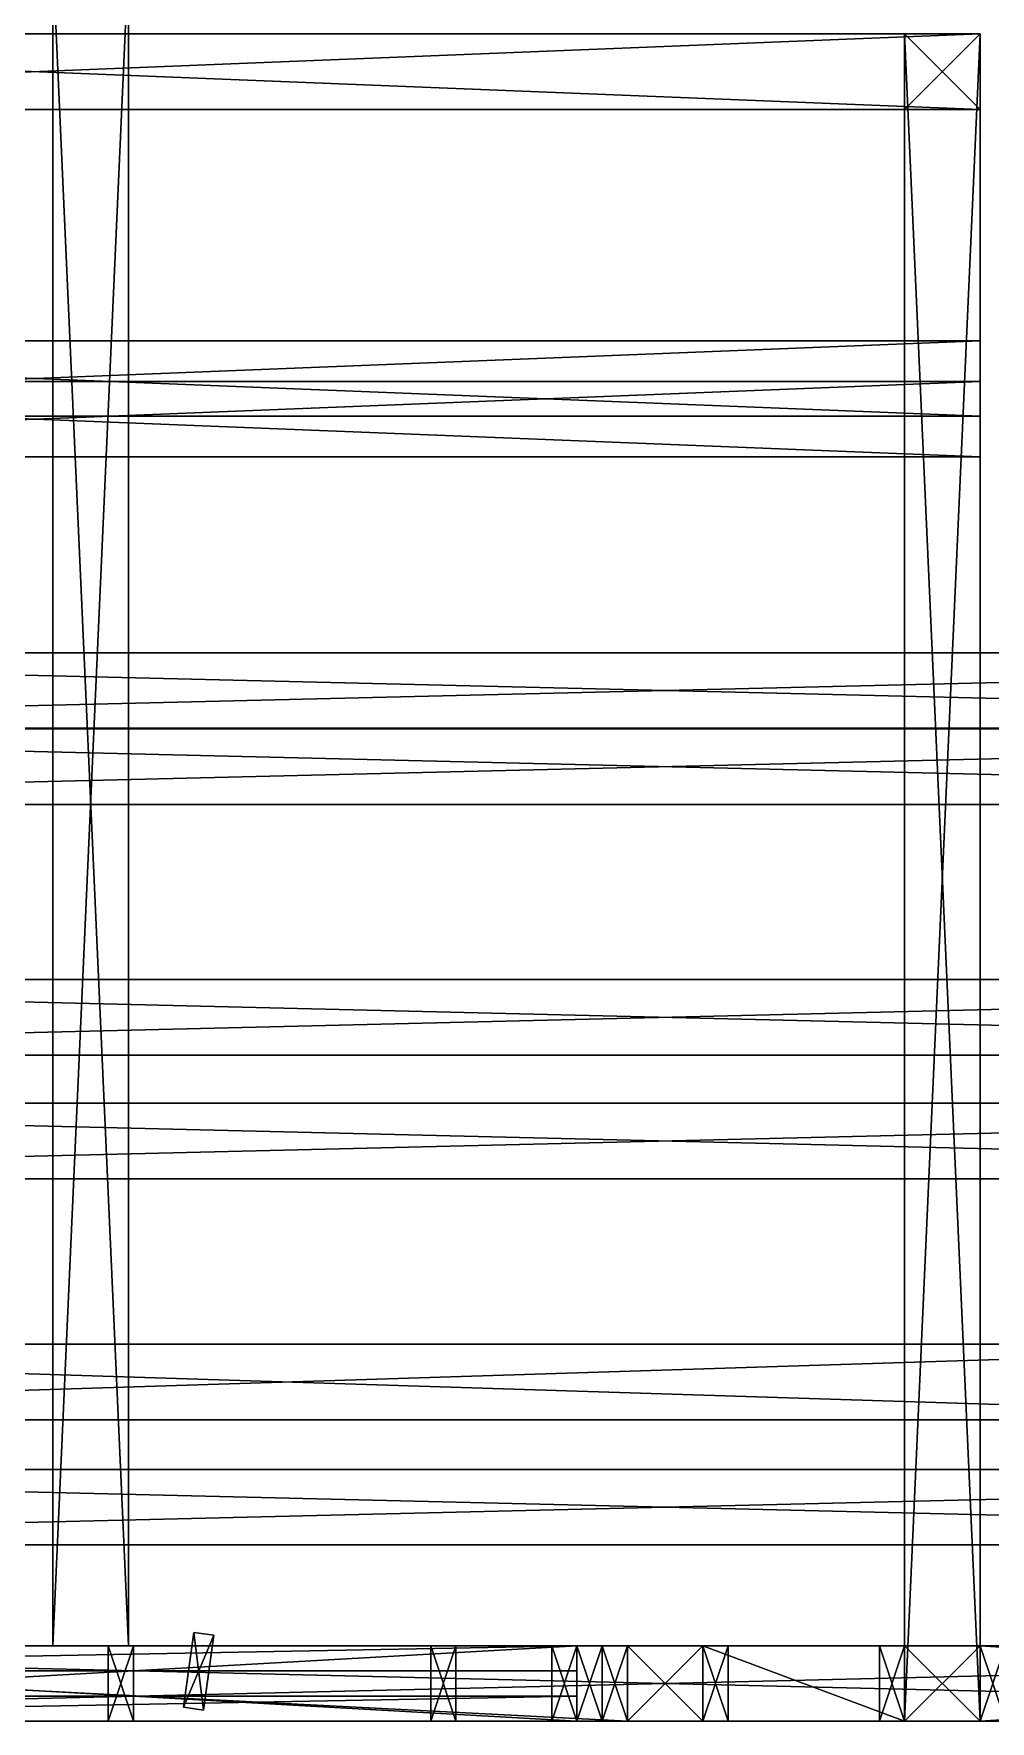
# Model space of a CAD drawing. Extents: x 18 to 6268, y -2472 to 1100.
# Drawn here: x 1890 to 3788, y -2400 to 950 of the extents above; entities that cross this region are included whole.
import ezdxf

# ---------------------------------------------------------------- set-up
doc = ezdxf.new("R2010")
doc.units = 0
doc.header["$MEASUREMENT"] = 0
doc.layers.get('0').update_dxf_attribs({"color": 13, "linetype": 'CONTINUOUS'})

# ---------------------------------------------------------------- blocks, each defined once
blk = doc.blocks.new('_____150_150_6250')
at = {"color": 57}
for p, q in [((6250, 150, 150), (0, 150, 150)), ((6250, 150), (0, 150)), ((6250, 0, 150), (0, 0, 150)), ((6250, 0), (0, 0))]:
    blk.add_line(p, q, dxfattribs=at)
mesh = blk.add_polyface(dxfattribs=at)
corners = [(6250, 150), (0, 0), (0, 150), (6250, 0)]
mesh.append_faces([[corners[k] for k in face] for face in [(0, 1, 2), (1, 0, 3)]], dxfattribs={"vtx0": -1, "color": 57})
mesh = blk.add_polyface(dxfattribs=at)
corners = [(6250, 0, 150), (0, 150, 150), (0, 0, 150), (6250, 150, 150)]
mesh.append_faces([[corners[k] for k in face] for face in [(0, 1, 2), (1, 0, 3)]], dxfattribs={"vtx0": -1, "color": 57})
mesh = blk.add_polyface(dxfattribs=at)
corners = [(0, 150, 150), (6250, 150), (0, 150), (6250, 150, 150)]
mesh.append_faces([[corners[k] for k in face] for face in [(0, 1, 2), (1, 0, 3)]], dxfattribs={"vtx0": -1, "color": 57})
mesh = blk.add_polyface(dxfattribs=at)
corners = [(6250, 0), (0, 0, 150), (0, 0), (6250, 0, 150)]
mesh.append_faces([[corners[k] for k in face] for face in [(0, 1, 2), (1, 0, 3)]], dxfattribs={"vtx0": -1, "color": 57})
blk = doc.blocks.new('GROUP_3')
at = {"color": 57}
for p, q in [((0, 0), (0, 150)), ((0, 0, 3050), (0, 150, 3050)), ((0, 150), (0, 150, 3050)), ((0, 150, 3050), (150, 150, 3050)), ((0, 150), (150, 150)), ((150, 150, 3050), (150, 0, 3050)), ((150, 150), (150, 150, 3050)), ((150, 150), (150, 0)), ((0, 0), (0, 0, 3050)), ((150, 0, 3050), (0, 0, 3050)), ((150, 0), (0, 0)), ((150, 0), (150, 0, 3050))]:
    blk.add_line(p, q, dxfattribs=at)
mesh = blk.add_polyface(dxfattribs=at)
corners = [(0, 150, 3050), (0, 0), (0, 0, 3050), (0, 150)]
mesh.append_faces([[corners[k] for k in face] for face in [(0, 1, 2), (1, 0, 3)]], dxfattribs={"vtx0": -1, "color": 57})
mesh = blk.add_polyface(dxfattribs=at)
corners = [(150, 0, 3050), (0, 150, 3050), (0, 0, 3050), (150, 150, 3050)]
mesh.append_faces([[corners[k] for k in face] for face in [(0, 1, 2), (1, 0, 3)]], dxfattribs={"vtx0": -1, "color": 57})
mesh = blk.add_polyface(dxfattribs=at)
corners = [(0, 150, 3050), (150, 150), (0, 150), (150, 150, 3050)]
mesh.append_faces([[corners[k] for k in face] for face in [(0, 1, 2), (1, 0, 3)]], dxfattribs={"vtx0": -1, "color": 57})
mesh = blk.add_polyface(dxfattribs=at)
corners = [(150, 150), (0, 0), (0, 150), (150, 0)]
mesh.append_faces([[corners[k] for k in face] for face in [(0, 1, 2), (1, 0, 3)]], dxfattribs={"vtx0": -1, "color": 57})
mesh = blk.add_polyface(dxfattribs=at)
corners = [(150, 150), (150, 0, 3050), (150, 0), (150, 150, 3050)]
mesh.append_faces([[corners[k] for k in face] for face in [(0, 1, 2), (1, 0, 3)]], dxfattribs={"vtx0": -1, "color": 57})
mesh = blk.add_polyface(dxfattribs=at)
corners = [(150, 0, 3050), (0, 0), (150, 0), (0, 0, 3050)]
mesh.append_faces([[corners[k] for k in face] for face in [(0, 1, 2), (1, 0, 3)]], dxfattribs={"vtx0": -1, "color": 57})
blk = doc.blocks.new('GROUP_6')
at = {"color": 57}
for p, q in [((0, 0), (0, 150)), ((0, 0, 3350), (0, 150, 3350)), ((0, 150), (0, 150, 3350)), ((0, 150), (150, 150)), ((0, 150, 3350), (150, 150, 3350)), ((150, 150), (150, 0)), ((150, 150), (150, 150, 3350)), ((150, 150, 3350), (150, 0, 3350)), ((150, 0), (0, 0)), ((150, 0, 3350), (0, 0, 3350)), ((0, 0), (0, 0, 3350)), ((150, 0), (150, 0, 3350))]:
    blk.add_line(p, q, dxfattribs=at)
mesh = blk.add_polyface(dxfattribs=at)
corners = [(0, 150, 3350), (0, 0), (0, 0, 3350), (0, 150)]
mesh.append_faces([[corners[k] for k in face] for face in [(0, 1, 2), (1, 0, 3)]], dxfattribs={"vtx0": -1, "color": 57})
mesh = blk.add_polyface(dxfattribs=at)
corners = [(0, 150, 3350), (150, 150), (0, 150), (150, 150, 3350)]
mesh.append_faces([[corners[k] for k in face] for face in [(0, 1, 2), (1, 0, 3)]], dxfattribs={"vtx0": -1, "color": 57})
mesh = blk.add_polyface(dxfattribs=at)
corners = [(150, 0, 3350), (0, 150, 3350), (0, 0, 3350), (150, 150, 3350)]
mesh.append_faces([[corners[k] for k in face] for face in [(0, 1, 2), (1, 0, 3)]], dxfattribs={"vtx0": -1, "color": 57})
mesh = blk.add_polyface(dxfattribs=at)
corners = [(150, 150), (0, 0), (0, 150), (150, 0)]
mesh.append_faces([[corners[k] for k in face] for face in [(0, 1, 2), (1, 0, 3)]], dxfattribs={"vtx0": -1, "color": 57})
mesh = blk.add_polyface(dxfattribs=at)
corners = [(150, 150), (150, 0, 3350), (150, 0), (150, 150, 3350)]
mesh.append_faces([[corners[k] for k in face] for face in [(0, 1, 2), (1, 0, 3)]], dxfattribs={"vtx0": -1, "color": 57})
mesh = blk.add_polyface(dxfattribs=at)
corners = [(150, 0, 3350), (0, 0), (150, 0), (0, 0, 3350)]
mesh.append_faces([[corners[k] for k in face] for face in [(0, 1, 2), (1, 0, 3)]], dxfattribs={"vtx0": -1, "color": 57})
blk = doc.blocks.new('GROUP_5')
at = {"color": 57}
for p, q in [((0, 150, 3050), (50, 150, 3050)), ((0, 150), (50, 150)), ((0, 150), (0, 150, 3050)), ((0, 0), (0, 150)), ((0, 0, 3050), (0, 150, 3050)), ((50, 150), (50, 0)), ((50, 150), (50, 150, 3050)), ((50, 150, 3050), (50, 0, 3050)), ((50, 0), (0, 0)), ((0, 0), (0, 0, 3050)), ((50, 0, 3050), (0, 0, 3050)), ((50, 0), (50, 0, 3050))]:
    blk.add_line(p, q, dxfattribs=at)
mesh = blk.add_polyface(dxfattribs=at)
corners = [(50, 150), (0, 0), (0, 150), (50, 0)]
mesh.append_faces([[corners[k] for k in face] for face in [(0, 1, 2), (1, 0, 3)]], dxfattribs={"vtx0": -1, "color": 57})
mesh = blk.add_polyface(dxfattribs=at)
corners = [(0, 150, 3050), (50, 150), (0, 150), (50, 150, 3050)]
mesh.append_faces([[corners[k] for k in face] for face in [(0, 1, 2), (1, 0, 3)]], dxfattribs={"vtx0": -1, "color": 57})
mesh = blk.add_polyface(dxfattribs=at)
corners = [(50, 0, 3050), (0, 150, 3050), (0, 0, 3050), (50, 150, 3050)]
mesh.append_faces([[corners[k] for k in face] for face in [(0, 1, 2), (1, 0, 3)]], dxfattribs={"vtx0": -1, "color": 57})
mesh = blk.add_polyface(dxfattribs=at)
corners = [(0, 150, 3050), (0, 0), (0, 0, 3050), (0, 150)]
mesh.append_faces([[corners[k] for k in face] for face in [(0, 1, 2), (1, 0, 3)]], dxfattribs={"vtx0": -1, "color": 57})
mesh = blk.add_polyface(dxfattribs=at)
corners = [(50, 150), (50, 0, 3050), (50, 0), (50, 150, 3050)]
mesh.append_faces([[corners[k] for k in face] for face in [(0, 1, 2), (1, 0, 3)]], dxfattribs={"vtx0": -1, "color": 57})
mesh = blk.add_polyface(dxfattribs=at)
corners = [(50, 0, 3050), (0, 0), (50, 0), (0, 0, 3050)]
mesh.append_faces([[corners[k] for k in face] for face in [(0, 1, 2), (1, 0, 3)]], dxfattribs={"vtx0": -1, "color": 57})
blk = doc.blocks.new('GROUP_4')
at = {"color": 57}
for p, q in [((150, 2350, 150), (0, 2350, 150)), ((0, 0, 150), (0, 2350, 150)), ((0, 2350, 150), (0, 2350)), ((0, 0), (0, 2350)), ((0, 2350), (150, 2350)), ((150, 0), (150, 2350)), ((150, 2350), (150, 2350, 150)), ((150, 0, 150), (150, 2350, 150)), ((150, 0, 150), (0, 0, 150)), ((0, 0, 150), (0, 0)), ((0, 0), (150, 0)), ((150, 0), (150, 0, 150))]:
    blk.add_line(p, q, dxfattribs=at)
mesh = blk.add_polyface(dxfattribs=at)
corners = [(150, 0, 150), (0, 2350, 150), (0, 0, 150), (150, 2350, 150)]
mesh.append_faces([[corners[k] for k in face] for face in [(0, 1, 2), (1, 0, 3)]], dxfattribs={"vtx0": -1, "color": 57})
mesh = blk.add_polyface(dxfattribs=at)
corners = [(0, 2350, 150), (0, 0), (0, 0, 150), (0, 2350)]
mesh.append_faces([[corners[k] for k in face] for face in [(0, 1, 2), (1, 0, 3)]], dxfattribs={"vtx0": -1, "color": 57})
mesh = blk.add_polyface(dxfattribs=at)
corners = [(150, 2350), (0, 0), (0, 2350), (150, 0)]
mesh.append_faces([[corners[k] for k in face] for face in [(0, 1, 2), (1, 0, 3)]], dxfattribs={"vtx0": -1, "color": 57})
mesh = blk.add_polyface(dxfattribs=at)
corners = [(0, 2350, 150), (150, 2350), (0, 2350), (150, 2350, 150)]
mesh.append_faces([[corners[k] for k in face] for face in [(0, 1, 2), (1, 0, 3)]], dxfattribs={"vtx0": -1, "color": 57})
mesh = blk.add_polyface(dxfattribs=at)
corners = [(150, 0), (150, 2350, 150), (150, 0, 150), (150, 2350)]
mesh.append_faces([[corners[k] for k in face] for face in [(0, 1, 2), (1, 0, 3)]], dxfattribs={"vtx0": -1, "color": 57})
mesh = blk.add_polyface(dxfattribs=at)
corners = [(150, 0, 150), (0, 0), (150, 0), (0, 0, 150)]
mesh.append_faces([[corners[k] for k in face] for face in [(0, 1, 2), (1, 0, 3)]], dxfattribs={"vtx0": -1, "color": 57})
blk = doc.blocks.new('GROUP_7')
at = {"color": 57}
for p, q in [((0, 150, 150), (2900, 150, 150)), ((0, 150), (0, 0)), ((0, 150, 150), (0, 150)), ((0, 150), (2900, 150)), ((0, 0, 150), (0, 150, 150)), ((2900, 150), (2900, 0)), ((2900, 0, 150), (2900, 150, 150)), ((2900, 150, 150), (2900, 150)), ((0, 0, 150), (2900, 0, 150)), ((0, 0), (2900, 0)), ((0, 0), (0, 0, 150)), ((2900, 0), (2900, 0, 150))]:
    blk.add_line(p, q, dxfattribs=at)
mesh = blk.add_polyface(dxfattribs=at)
corners = [(0, 150), (2900, 0), (0, 0), (2900, 150)]
mesh.append_faces([[corners[k] for k in face] for face in [(0, 1, 2), (1, 0, 3)]], dxfattribs={"vtx0": -1, "color": 57})
mesh = blk.add_polyface(dxfattribs=at)
corners = [(2900, 0, 150), (0, 150, 150), (0, 0, 150), (2900, 150, 150)]
mesh.append_faces([[corners[k] for k in face] for face in [(0, 1, 2), (1, 0, 3)]], dxfattribs={"vtx0": -1, "color": 57})
mesh = blk.add_polyface(dxfattribs=at)
corners = [(0, 150, 150), (0, 0), (0, 0, 150), (0, 150)]
mesh.append_faces([[corners[k] for k in face] for face in [(0, 1, 2), (1, 0, 3)]], dxfattribs={"vtx0": -1, "color": 57})
mesh = blk.add_polyface(dxfattribs=at)
corners = [(0, 150, 150), (2900, 150), (0, 150), (2900, 150, 150)]
mesh.append_faces([[corners[k] for k in face] for face in [(0, 1, 2), (1, 0, 3)]], dxfattribs={"vtx0": -1, "color": 57})
mesh = blk.add_polyface(dxfattribs=at)
corners = [(2900, 150), (2900, 0, 150), (2900, 0), (2900, 150, 150)]
mesh.append_faces([[corners[k] for k in face] for face in [(0, 1, 2), (1, 0, 3)]], dxfattribs={"vtx0": -1, "color": 57})
mesh = blk.add_polyface(dxfattribs=at)
corners = [(2900, 0), (0, 0, 150), (0, 0), (2900, 0, 150)]
mesh.append_faces([[corners[k] for k in face] for face in [(0, 1, 2), (1, 0, 3)]], dxfattribs={"vtx0": -1, "color": 57})
blk = doc.blocks.new('GROUP_8')
at = {"color": 57}
for p, q in [((0, 150, 150), (400, 150, 150)), ((0, 150, 150), (0, 150)), ((0, 150), (400, 150)), ((0, 0, 150), (0, 150, 150)), ((0, 150), (0, 0)), ((400, 150), (400, 0)), ((400, 150, 150), (400, 150)), ((400, 0, 150), (400, 150, 150)), ((0, 0), (400, 0)), ((0, 0, 150), (400, 0, 150)), ((0, 0), (0, 0, 150)), ((400, 0), (400, 0, 150))]:
    blk.add_line(p, q, dxfattribs=at)
mesh = blk.add_polyface(dxfattribs=at)
corners = [(0, 150, 150), (400, 150), (0, 150), (400, 150, 150)]
mesh.append_faces([[corners[k] for k in face] for face in [(0, 1, 2), (1, 0, 3)]], dxfattribs={"vtx0": -1, "color": 57})
mesh = blk.add_polyface(dxfattribs=at)
corners = [(400, 0, 150), (0, 150, 150), (0, 0, 150), (400, 150, 150)]
mesh.append_faces([[corners[k] for k in face] for face in [(0, 1, 2), (1, 0, 3)]], dxfattribs={"vtx0": -1, "color": 57})
mesh = blk.add_polyface(dxfattribs=at)
corners = [(0, 150, 150), (0, 0), (0, 0, 150), (0, 150)]
mesh.append_faces([[corners[k] for k in face] for face in [(0, 1, 2), (1, 0, 3)]], dxfattribs={"vtx0": -1, "color": 57})
mesh = blk.add_polyface(dxfattribs=at)
corners = [(0, 150), (400, 0), (0, 0), (400, 150)]
mesh.append_faces([[corners[k] for k in face] for face in [(0, 1, 2), (1, 0, 3)]], dxfattribs={"vtx0": -1, "color": 57})
mesh = blk.add_polyface(dxfattribs=at)
corners = [(400, 150), (400, 0, 150), (400, 0), (400, 150, 150)]
mesh.append_faces([[corners[k] for k in face] for face in [(0, 1, 2), (1, 0, 3)]], dxfattribs={"vtx0": -1, "color": 57})
mesh = blk.add_polyface(dxfattribs=at)
corners = [(400, 0), (0, 0, 150), (0, 0), (400, 0, 150)]
mesh.append_faces([[corners[k] for k in face] for face in [(0, 1, 2), (1, 0, 3)]], dxfattribs={"vtx0": -1, "color": 57})
blk = doc.blocks.new('GROUP_11')
at = {"color": 57}
for p, q in [((0, 0, 4100), (0, 150, 4100)), ((0, 150), (0, 150, 4100)), ((0, 0), (0, 150)), ((0, 150, 4100), (150, 150, 4100)), ((0, 150), (150, 150)), ((150, 150), (150, 0)), ((150, 150, 4100), (150, 0, 4100)), ((150, 150), (150, 150, 4100)), ((0, 0), (0, 0, 4100)), ((150, 0, 4100), (0, 0, 4100)), ((150, 0), (0, 0)), ((150, 0), (150, 0, 4100))]:
    blk.add_line(p, q, dxfattribs=at)
mesh = blk.add_polyface(dxfattribs=at)
corners = [(150, 150), (0, 0), (0, 150), (150, 0)]
mesh.append_faces([[corners[k] for k in face] for face in [(0, 1, 2), (1, 0, 3)]], dxfattribs={"vtx0": -1, "color": 57})
mesh = blk.add_polyface(dxfattribs=at)
corners = [(150, 0, 4100), (0, 150, 4100), (0, 0, 4100), (150, 150, 4100)]
mesh.append_faces([[corners[k] for k in face] for face in [(0, 1, 2), (1, 0, 3)]], dxfattribs={"vtx0": -1, "color": 57})
mesh = blk.add_polyface(dxfattribs=at)
corners = [(0, 150, 4100), (0, 0), (0, 0, 4100), (0, 150)]
mesh.append_faces([[corners[k] for k in face] for face in [(0, 1, 2), (1, 0, 3)]], dxfattribs={"vtx0": -1, "color": 57})
mesh = blk.add_polyface(dxfattribs=at)
corners = [(0, 150, 4100), (150, 150), (0, 150), (150, 150, 4100)]
mesh.append_faces([[corners[k] for k in face] for face in [(0, 1, 2), (1, 0, 3)]], dxfattribs={"vtx0": -1, "color": 57})
mesh = blk.add_polyface(dxfattribs=at)
corners = [(150, 150), (150, 0, 4100), (150, 0), (150, 150, 4100)]
mesh.append_faces([[corners[k] for k in face] for face in [(0, 1, 2), (1, 0, 3)]], dxfattribs={"vtx0": -1, "color": 57})
mesh = blk.add_polyface(dxfattribs=at)
corners = [(150, 0, 4100), (0, 0), (150, 0), (0, 0, 4100)]
mesh.append_faces([[corners[k] for k in face] for face in [(0, 1, 2), (1, 0, 3)]], dxfattribs={"vtx0": -1, "color": 57})
blk = doc.blocks.new('GROUP_2')
at = {"color": 57}
for p, q in [((0, 0), (0, 150)), ((0, 0, 2800), (0, 150, 2800)), ((0, 150), (150, 150)), ((0, 150), (0, 150, 2800)), ((0, 150, 2800), (150, 150, 2800)), ((150, 150), (150, 150, 2800)), ((150, 150, 2800), (150, 0, 2800)), ((150, 150), (150, 0)), ((0, 0), (0, 0, 2800)), ((150, 0), (0, 0)), ((150, 0, 2800), (0, 0, 2800)), ((150, 0), (150, 0, 2800))]:
    blk.add_line(p, q, dxfattribs=at)
mesh = blk.add_polyface(dxfattribs=at)
corners = [(0, 150, 2800), (0, 0), (0, 0, 2800), (0, 150)]
mesh.append_faces([[corners[k] for k in face] for face in [(0, 1, 2), (1, 0, 3)]], dxfattribs={"vtx0": -1, "color": 57})
mesh = blk.add_polyface(dxfattribs=at)
corners = [(150, 150), (0, 0), (0, 150), (150, 0)]
mesh.append_faces([[corners[k] for k in face] for face in [(0, 1, 2), (1, 0, 3)]], dxfattribs={"vtx0": -1, "color": 57})
mesh = blk.add_polyface(dxfattribs=at)
corners = [(150, 0, 2800), (0, 150, 2800), (0, 0, 2800), (150, 150, 2800)]
mesh.append_faces([[corners[k] for k in face] for face in [(0, 1, 2), (1, 0, 3)]], dxfattribs={"vtx0": -1, "color": 57})
mesh = blk.add_polyface(dxfattribs=at)
corners = [(0, 150, 2800), (150, 150), (0, 150), (150, 150, 2800)]
mesh.append_faces([[corners[k] for k in face] for face in [(0, 1, 2), (1, 0, 3)]], dxfattribs={"vtx0": -1, "color": 57})
mesh = blk.add_polyface(dxfattribs=at)
corners = [(150, 150), (150, 0, 2800), (150, 0), (150, 150, 2800)]
mesh.append_faces([[corners[k] for k in face] for face in [(0, 1, 2), (1, 0, 3)]], dxfattribs={"vtx0": -1, "color": 57})
mesh = blk.add_polyface(dxfattribs=at)
corners = [(150, 0, 2800), (0, 0), (150, 0), (0, 0, 2800)]
mesh.append_faces([[corners[k] for k in face] for face in [(0, 1, 2), (1, 0, 3)]], dxfattribs={"vtx0": -1, "color": 57})
blk = doc.blocks.new('GROUP_12')
at = {"color": 57}
for p, q in [((6250, 150), (0, 150)), ((6250, 150, 200), (0, 150, 200)), ((6250, 0), (0, 0)), ((6250, 0, 200), (0, 0, 200))]:
    blk.add_line(p, q, dxfattribs=at)
mesh = blk.add_polyface(dxfattribs=at)
corners = [(6250, 0, 200), (0, 150, 200), (0, 0, 200), (6250, 150, 200)]
mesh.append_faces([[corners[k] for k in face] for face in [(0, 1, 2), (1, 0, 3)]], dxfattribs={"vtx0": -1, "color": 57})
mesh = blk.add_polyface(dxfattribs=at)
corners = [(0, 150, 200), (6250, 150), (0, 150), (6250, 150, 200)]
mesh.append_faces([[corners[k] for k in face] for face in [(0, 1, 2), (1, 0, 3)]], dxfattribs={"vtx0": -1, "color": 57})
mesh = blk.add_polyface(dxfattribs=at)
corners = [(6250, 150), (0, 0), (0, 150), (6250, 0)]
mesh.append_faces([[corners[k] for k in face] for face in [(0, 1, 2), (1, 0, 3)]], dxfattribs={"vtx0": -1, "color": 57})
mesh = blk.add_polyface(dxfattribs=at)
corners = [(6250, 0), (0, 0, 200), (0, 0), (6250, 0, 200)]
mesh.append_faces([[corners[k] for k in face] for face in [(0, 1, 2), (1, 0, 3)]], dxfattribs={"vtx0": -1, "color": 57})
blk = doc.blocks.new('GROUP_1')
at = {"color": 57}
for p, q in [((0, 150, 900), (50, 150, 900)), ((0, 150), (0, 150, 900)), ((0, 0, 900), (0, 150, 900)), ((0, 0), (0, 150)), ((0, 150), (50, 150)), ((50, 150, 900), (50, 0, 900)), ((50, 150), (50, 150, 900)), ((50, 150), (50, 0)), ((50, 0, 900), (0, 0, 900)), ((0, 0), (0, 0, 900)), ((50, 0), (0, 0)), ((50, 0), (50, 0, 900))]:
    blk.add_line(p, q, dxfattribs=at)
mesh = blk.add_polyface(dxfattribs=at)
corners = [(0, 150, 900), (0, 0), (0, 0, 900), (0, 150)]
mesh.append_faces([[corners[k] for k in face] for face in [(0, 1, 2), (1, 0, 3)]], dxfattribs={"vtx0": -1, "color": 57})
mesh = blk.add_polyface(dxfattribs=at)
corners = [(50, 150), (0, 0), (0, 150), (50, 0)]
mesh.append_faces([[corners[k] for k in face] for face in [(0, 1, 2), (1, 0, 3)]], dxfattribs={"vtx0": -1, "color": 57})
mesh = blk.add_polyface(dxfattribs=at)
corners = [(50, 0, 900), (0, 150, 900), (0, 0, 900), (50, 150, 900)]
mesh.append_faces([[corners[k] for k in face] for face in [(0, 1, 2), (1, 0, 3)]], dxfattribs={"vtx0": -1, "color": 57})
mesh = blk.add_polyface(dxfattribs=at)
corners = [(0, 150, 900), (50, 150), (0, 150), (50, 150, 900)]
mesh.append_faces([[corners[k] for k in face] for face in [(0, 1, 2), (1, 0, 3)]], dxfattribs={"vtx0": -1, "color": 57})
mesh = blk.add_polyface(dxfattribs=at)
corners = [(50, 150), (50, 0, 900), (50, 0), (50, 150, 900)]
mesh.append_faces([[corners[k] for k in face] for face in [(0, 1, 2), (1, 0, 3)]], dxfattribs={"vtx0": -1, "color": 57})
mesh = blk.add_polyface(dxfattribs=at)
corners = [(50, 0, 900), (0, 0), (50, 0), (0, 0, 900)]
mesh.append_faces([[corners[k] for k in face] for face in [(0, 1, 2), (1, 0, 3)]], dxfattribs={"vtx0": -1, "color": 57})
blk = doc.blocks.new('GROUP_10')
at = {"color": 57}
for p, q in [((0, 2650), (0, 2650, 50)), ((0, 2650), (0, 0)), ((0, 2650, 50), (0, 0, 50)), ((0, 2650, 50), (150, 2650, 50)), ((150, 2650), (0, 2650)), ((150, 2650), (150, 0)), ((150, 2650, 50), (150, 0, 50)), ((150, 2650, 50), (150, 2650)), ((0, 0), (0, 0, 50)), ((150, 0), (0, 0)), ((0, 0, 50), (150, 0, 50)), ((150, 0, 50), (150, 0))]:
    blk.add_line(p, q, dxfattribs=at)
mesh = blk.add_polyface(dxfattribs=at)
corners = [(0, 2650), (150, 2650, 50), (150, 2650), (0, 2650, 50)]
mesh.append_faces([[corners[k] for k in face] for face in [(0, 1, 2), (1, 0, 3)]], dxfattribs={"vtx0": -1, "color": 57})
mesh = blk.add_polyface(dxfattribs=at)
corners = [(0, 2650, 50), (0, 0), (0, 0, 50), (0, 2650)]
mesh.append_faces([[corners[k] for k in face] for face in [(0, 1, 2), (1, 0, 3)]], dxfattribs={"vtx0": -1, "color": 57})
mesh = blk.add_polyface(dxfattribs=at)
corners = [(150, 2650), (0, 0), (0, 2650), (150, 0)]
mesh.append_faces([[corners[k] for k in face] for face in [(0, 1, 2), (1, 0, 3)]], dxfattribs={"vtx0": -1, "color": 57})
mesh = blk.add_polyface(dxfattribs=at)
corners = [(150, 0, 50), (0, 2650, 50), (0, 0, 50), (150, 2650, 50)]
mesh.append_faces([[corners[k] for k in face] for face in [(0, 1, 2), (1, 0, 3)]], dxfattribs={"vtx0": -1, "color": 57})
mesh = blk.add_polyface(dxfattribs=at)
corners = [(150, 0), (150, 2650, 50), (150, 0, 50), (150, 2650)]
mesh.append_faces([[corners[k] for k in face] for face in [(0, 1, 2), (1, 0, 3)]], dxfattribs={"vtx0": -1, "color": 57})
mesh = blk.add_polyface(dxfattribs=at)
corners = [(150, 0, 50), (0, 0), (150, 0), (0, 0, 50)]
mesh.append_faces([[corners[k] for k in face] for face in [(0, 1, 2), (1, 0, 3)]], dxfattribs={"vtx0": -1, "color": 57})
blk = doc.blocks.new('GROUP_16')
at = {"color": 57}
for p, q in [((0, 50), (0, 50, 2750)), ((0, 50, 2750), (150, 50, 2750)), ((0, 0, 2750), (0, 50, 2750)), ((0, 0), (0, 50)), ((0, 50), (150, 50)), ((150, 50, 2750), (150, 0, 2750)), ((150, 50), (150, 0)), ((150, 50), (150, 50, 2750)), ((0, 0), (0, 0, 2750)), ((150, 0), (0, 0)), ((150, 0, 2750), (0, 0, 2750)), ((150, 0), (150, 0, 2750))]:
    blk.add_line(p, q, dxfattribs=at)
mesh = blk.add_polyface(dxfattribs=at)
corners = [(0, 50, 2750), (0, 0), (0, 0, 2750), (0, 50)]
mesh.append_faces([[corners[k] for k in face] for face in [(0, 1, 2), (1, 0, 3)]], dxfattribs={"vtx0": -1, "color": 57})
mesh = blk.add_polyface(dxfattribs=at)
corners = [(0, 50, 2750), (150, 50), (0, 50), (150, 50, 2750)]
mesh.append_faces([[corners[k] for k in face] for face in [(0, 1, 2), (1, 0, 3)]], dxfattribs={"vtx0": -1, "color": 57})
mesh = blk.add_polyface(dxfattribs=at)
corners = [(150, 50), (0, 0), (0, 50), (150, 0)]
mesh.append_faces([[corners[k] for k in face] for face in [(0, 1, 2), (1, 0, 3)]], dxfattribs={"vtx0": -1, "color": 57})
mesh = blk.add_polyface(dxfattribs=at)
corners = [(150, 0, 2750), (0, 50, 2750), (0, 0, 2750), (150, 50, 2750)]
mesh.append_faces([[corners[k] for k in face] for face in [(0, 1, 2), (1, 0, 3)]], dxfattribs={"vtx0": -1, "color": 57})
mesh = blk.add_polyface(dxfattribs=at)
corners = [(150, 50), (150, 0, 2750), (150, 0), (150, 50, 2750)]
mesh.append_faces([[corners[k] for k in face] for face in [(0, 1, 2), (1, 0, 3)]], dxfattribs={"vtx0": -1, "color": 57})
mesh = blk.add_polyface(dxfattribs=at)
corners = [(150, 0, 2750), (0, 0), (150, 0), (0, 0, 2750)]
mesh.append_faces([[corners[k] for k in face] for face in [(0, 1, 2), (1, 0, 3)]], dxfattribs={"vtx0": -1, "color": 57})
blk = doc.blocks.new('GROUP_20')
at = {"color": 57}
for p, q in [((0, 0, 50), (0, 2650, 50)), ((0, 2650, 50), (0, 2650)), ((0, 0), (0, 2650)), ((0, 2650), (150, 2650)), ((150, 2650, 50), (0, 2650, 50)), ((150, 0), (150, 2650)), ((150, 2650), (150, 2650, 50)), ((150, 0, 50), (150, 2650, 50)), ((0, 0, 50), (0, 0)), ((0, 0), (150, 0)), ((150, 0, 50), (0, 0, 50)), ((150, 0), (150, 0, 50))]:
    blk.add_line(p, q, dxfattribs=at)
mesh = blk.add_polyface(dxfattribs=at)
corners = [(0, 0, 50), (0, 2650), (0, 0), (0, 2650, 50)]
mesh.append_faces([[corners[k] for k in face] for face in [(0, 1, 2), (1, 0, 3)]], dxfattribs={"vtx0": -1, "color": 57})
mesh = blk.add_polyface(dxfattribs=at)
corners = [(150, 2650), (0, 0), (0, 2650), (150, 0)]
mesh.append_faces([[corners[k] for k in face] for face in [(0, 1, 2), (1, 0, 3)]], dxfattribs={"vtx0": -1, "color": 57})
mesh = blk.add_polyface(dxfattribs=at)
corners = [(0, 2650, 50), (150, 2650), (0, 2650), (150, 2650, 50)]
mesh.append_faces([[corners[k] for k in face] for face in [(0, 1, 2), (1, 0, 3)]], dxfattribs={"vtx0": -1, "color": 57})
mesh = blk.add_polyface(dxfattribs=at)
corners = [(150, 0, 50), (0, 2650, 50), (0, 0, 50), (150, 2650, 50)]
mesh.append_faces([[corners[k] for k in face] for face in [(0, 1, 2), (1, 0, 3)]], dxfattribs={"vtx0": -1, "color": 57})
mesh = blk.add_polyface(dxfattribs=at)
corners = [(150, 2650), (150, 0, 50), (150, 0), (150, 2650, 50)]
mesh.append_faces([[corners[k] for k in face] for face in [(0, 1, 2), (1, 0, 3)]], dxfattribs={"vtx0": -1, "color": 57})
mesh = blk.add_polyface(dxfattribs=at)
corners = [(150, 0), (0, 0, 50), (0, 0), (150, 0, 50)]
mesh.append_faces([[corners[k] for k in face] for face in [(0, 1, 2), (1, 0, 3)]], dxfattribs={"vtx0": -1, "color": 57})
blk = doc.blocks.new('GROUP_24')
at = {"color": 57}
for p, q in [((0, 150, 200), (0, 0, 200)), ((3750, 150), (0, 150)), ((3750, 150, 200), (0, 150, 200)), ((0, 0), (0, 150)), ((0, 150), (0, 150, 200)), ((3750, 150, 200), (3750, 0, 200)), ((3750, 0), (3750, 150)), ((3750, 150), (3750, 150, 200)), ((0, 0, 200), (0, 0)), ((3750, 0, 200), (0, 0, 200)), ((3750, 0), (0, 0)), ((3750, 0, 200), (3750, 0))]:
    blk.add_line(p, q, dxfattribs=at)
mesh = blk.add_polyface(dxfattribs=at)
corners = [(0, 150, 200), (3750, 150), (0, 150), (3750, 150, 200)]
mesh.append_faces([[corners[k] for k in face] for face in [(0, 1, 2), (1, 0, 3)]], dxfattribs={"vtx0": -1, "color": 57})
mesh = blk.add_polyface(dxfattribs=at)
corners = [(3750, 0, 200), (0, 150, 200), (0, 0, 200), (3750, 150, 200)]
mesh.append_faces([[corners[k] for k in face] for face in [(0, 1, 2), (1, 0, 3)]], dxfattribs={"vtx0": -1, "color": 57})
mesh = blk.add_polyface(dxfattribs=at)
corners = [(3750, 150), (0, 0), (0, 150), (3750, 0)]
mesh.append_faces([[corners[k] for k in face] for face in [(0, 1, 2), (1, 0, 3)]], dxfattribs={"vtx0": -1, "color": 57})
mesh = blk.add_polyface(dxfattribs=at)
corners = [(0, 150, 200), (0, 0), (0, 0, 200), (0, 150)]
mesh.append_faces([[corners[k] for k in face] for face in [(0, 1, 2), (1, 0, 3)]], dxfattribs={"vtx0": -1, "color": 57})
mesh = blk.add_polyface(dxfattribs=at)
corners = [(3750, 150), (3750, 0, 200), (3750, 0), (3750, 150, 200)]
mesh.append_faces([[corners[k] for k in face] for face in [(0, 1, 2), (1, 0, 3)]], dxfattribs={"vtx0": -1, "color": 57})
mesh = blk.add_polyface(dxfattribs=at)
corners = [(3750, 0), (0, 0, 200), (0, 0), (3750, 0, 200)]
mesh.append_faces([[corners[k] for k in face] for face in [(0, 1, 2), (1, 0, 3)]], dxfattribs={"vtx0": -1, "color": 57})
blk = doc.blocks.new('GROUP_25')
at = {"color": 57}
for p, q in [((4750, 150, 200), (0, 150, 200)), ((4750, 150), (0, 150)), ((4750, 0), (0, 0)), ((4750, 0, 200), (0, 0, 200))]:
    blk.add_line(p, q, dxfattribs=at)
mesh = blk.add_polyface(dxfattribs=at)
corners = [(4750, 0, 200), (0, 150, 200), (0, 0, 200), (4750, 150, 200)]
mesh.append_faces([[corners[k] for k in face] for face in [(0, 1, 2), (1, 0, 3)]], dxfattribs={"vtx0": -1, "color": 57})
mesh = blk.add_polyface(dxfattribs=at)
corners = [(0, 150, 200), (4750, 150), (0, 150), (4750, 150, 200)]
mesh.append_faces([[corners[k] for k in face] for face in [(0, 1, 2), (1, 0, 3)]], dxfattribs={"vtx0": -1, "color": 57})
mesh = blk.add_polyface(dxfattribs=at)
corners = [(4750, 150), (0, 0), (0, 150), (4750, 0)]
mesh.append_faces([[corners[k] for k in face] for face in [(0, 1, 2), (1, 0, 3)]], dxfattribs={"vtx0": -1, "color": 57})
mesh = blk.add_polyface(dxfattribs=at)
corners = [(4750, 0), (0, 0, 200), (0, 0), (4750, 0, 200)]
mesh.append_faces([[corners[k] for k in face] for face in [(0, 1, 2), (1, 0, 3)]], dxfattribs={"vtx0": -1, "color": 57})
blk = doc.blocks.new('GROUP_26')
for p, q in [((100, 150), (0, 150)), ((0, 150), (0, 0)), ((0, 150), (0, 150, 40)), ((0, 150, 40), (0, 0, 40)), ((0, 150, 40), (100, 150, 40)), ((100, 150), (100, 0)), ((100, 150, 40), (100, 150)), ((100, 150, 40), (100, 0, 40)), ((100, 0), (0, 0)), ((0, 0), (0, 0, 40)), ((0, 0, 40), (100, 0, 40)), ((100, 0, 40), (100, 0))]:
    blk.add_line(p, q)
at = {"color": 57}
mesh = blk.add_polyface(dxfattribs=at)
corners = [(100, 150), (0, 0), (0, 150), (100, 0)]
mesh.append_faces([[corners[k] for k in face] for face in [(0, 1, 2), (1, 0, 3)]], dxfattribs={"vtx0": -1, "color": 57})
mesh = blk.add_polyface(dxfattribs=at)
corners = [(0, 150, 40), (0, 0), (0, 0, 40), (0, 150)]
mesh.append_faces([[corners[k] for k in face] for face in [(0, 1, 2), (1, 0, 3)]], dxfattribs={"vtx0": -1, "color": 57})
mesh = blk.add_polyface(dxfattribs=at)
corners = [(100, 0, 40), (0, 150, 40), (0, 0, 40), (100, 150, 40)]
mesh.append_faces([[corners[k] for k in face] for face in [(0, 1, 2), (1, 0, 3)]], dxfattribs={"vtx0": -1, "color": 57})
mesh = blk.add_polyface(dxfattribs=at)
corners = [(0, 150, 40), (100, 150), (0, 150), (100, 150, 40)]
mesh.append_faces([[corners[k] for k in face] for face in [(0, 1, 2), (1, 0, 3)]], dxfattribs={"vtx0": -1, "color": 57})
mesh = blk.add_polyface(dxfattribs=at)
corners = [(100, 150), (100, 0, 40), (100, 0), (100, 150, 40)]
mesh.append_faces([[corners[k] for k in face] for face in [(0, 1, 2), (1, 0, 3)]], dxfattribs={"vtx0": -1, "color": 57})
mesh = blk.add_polyface(dxfattribs=at)
corners = [(100, 0, 40), (0, 0), (100, 0), (0, 0, 40)]
mesh.append_faces([[corners[k] for k in face] for face in [(0, 1, 2), (1, 0, 3)]], dxfattribs={"vtx0": -1, "color": 57})

msp = doc.modelspace()

# ---------------------------------------------------------------- block references
for name, p in [('GROUP_24', (17.9, 799.6, 650)), ('GROUP_24', (17.9, 799.6, 650)), ('GROUP_24', (17.9, 799.6, 3850)), ('GROUP_2', (3617.9, 799.6, 900)), ('GROUP_24', (17.9, 190.3, 3850)), ('GROUP_24', (17.9, 109.6, 650)), ('GROUP_12', (17.9, -429.1, 3850)), ('GROUP_12', (17.9, -580.4, 650)), ('GROUP_12', (17.9, -1078, 3850)), ('GROUP_12', (17.9, -1323.5, 650)), ('GROUP_25', (17.9, -1802.1, 3850)), ('GROUP_12', (17.9, -2050.4, 650)), ('_____150_150_6250', (17.9, -2400.4, 500)), ('GROUP_7', (167.9, -2400.4, 3700)), ('GROUP_1', (2037.9, -2400.4, 3850)), ('GROUP_1', (2677.9, -2400.4, 3850)), ('GROUP_5', (2967.9, -2400.4, 650)), ('GROUP_5', (3017.9, -2400.4, 650)), ('GROUP_11', (3067.9, -2400.4, 650)), ('GROUP_5', (3217.9, -2400.4, 650)), ('GROUP_8', (3217.9, -2400.4, 3700)), ('GROUP_5', (3567.9, -2400.4, 650)), ('GROUP_3', (3617.9, -2400.4, 650)), ('GROUP_5', (3767.9, -2400.4, 650))]:
    msp.add_blockref(name, p)
at = {"color": 57, "extrusion": (0.990268, -0.139173, 6.06364e-17), "rotation": -90}
msp.add_blockref('GROUP_26', (-2045, 3700, 2496.1), dxfattribs=at)
for name, p, rotation in [('GROUP_10', (317.9, -2250.4, 3400), -90.00000000000053), ('GROUP_16', (2917.9, -2250.4, 650), -89.9999999999999), ('GROUP_4', (3767.9, -2250.4, 3700), -90.00000000000297)]:
    msp.add_blockref(name, p, dxfattribs=dict(rotation=rotation))
at = {"extrusion": (-1.5056e-13, -1, -1.61606e-28), "rotation": -89.99999999999993}
for p in [(317.9, 3600, 2250.4), (317.9, 3600, 2350.4)]:
    msp.add_blockref('GROUP_20', p, dxfattribs=at)
at = {"extrusion": (0, 1, 6.37546e-14), "rotation": 180}
for p in [(-1928, 650, -2250.4), (-3617.9, 3850, -2400.4)]:
    msp.add_blockref('GROUP_6', p, dxfattribs=at)

doc.saveas('drawing.dxf')
